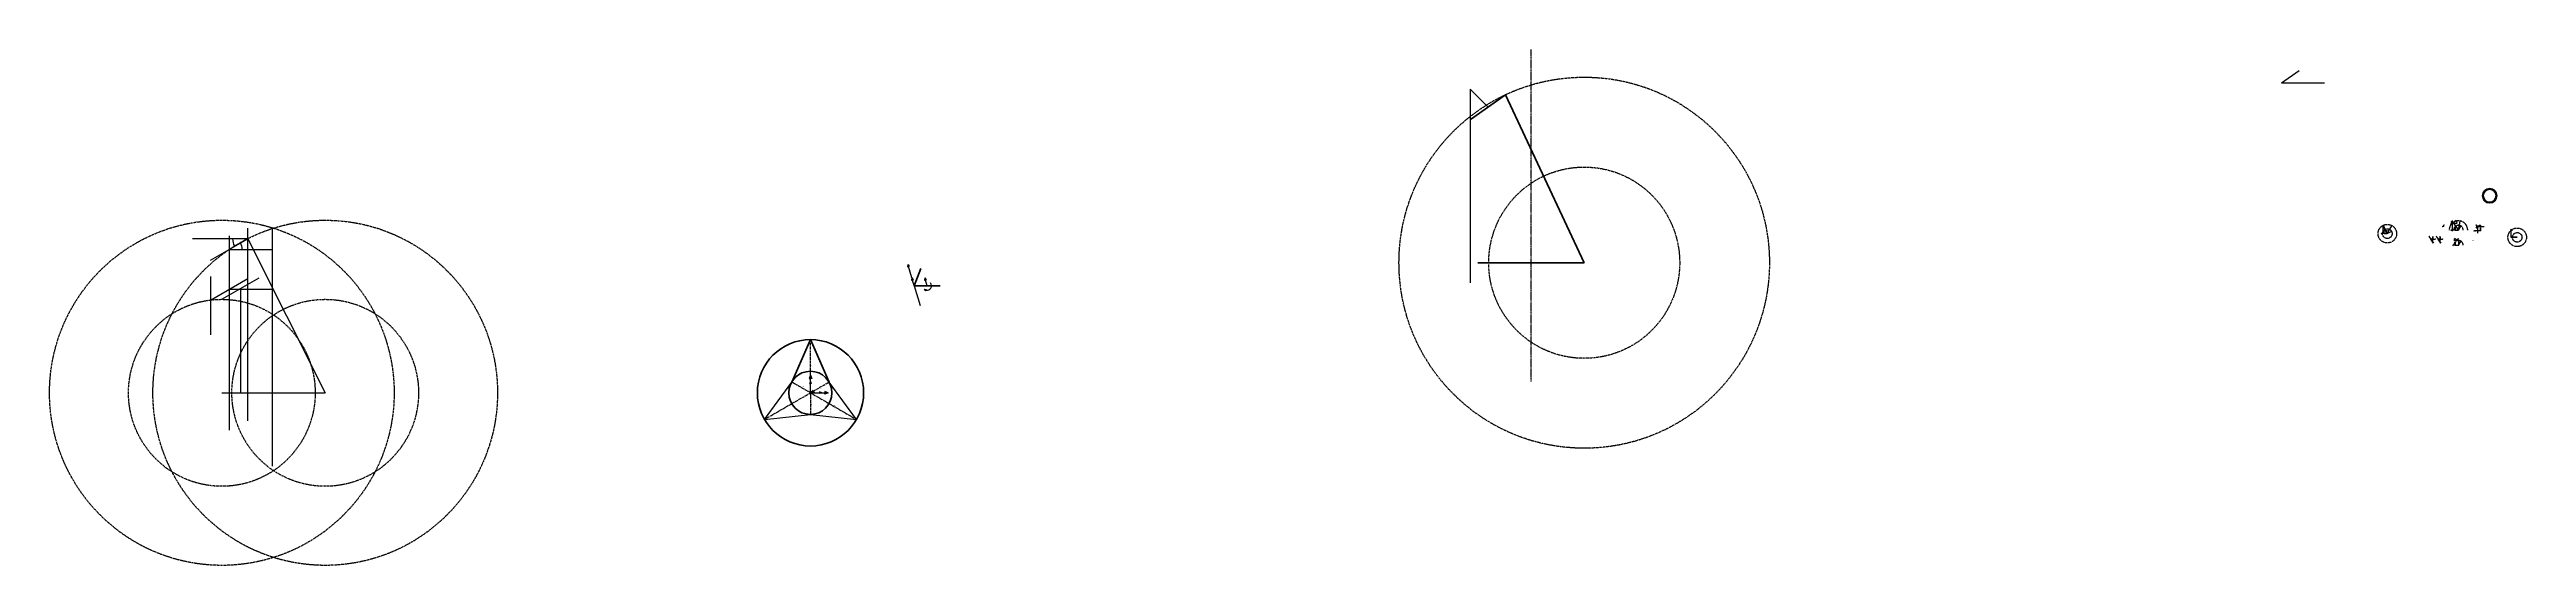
# Model space of a CAD drawing. Header units: millimetres. Extents: x 138 to 34639, y -927 to 6245.
import ezdxf

# ---------------------------------------------------------------- set-up
doc = ezdxf.new("R2010")
doc.units = ezdxf.units.MM
doc.linetypes.add('AM_ISO08W050', pattern=[18, 12, -1.5, 3, -1.5])
doc.linetypes.add('CENTER', pattern=[50.8, 31.75, -6.35, 6.35, -6.35])
doc.layers.get('0').update_dxf_attribs({"color": 255})
doc.layers.get('Defpoints').update_dxf_attribs({"color": 255})
for name, color, linetype, lineweight in [('AM_0N', 255, 'Continuous', 50), ('AM_4N', 3, 'Continuous', 25), ('AM_5', 3, 'Continuous', 25), ('AM_6', 2, 'Continuous', 35), ('AM_7N', 4, 'AM_ISO08W050', 25), ('Kontur1', 1, 'Continuous', 25), ('Kontur2', 3, 'Continuous', 25), ('Kontur3', 5, 'Continuous', 50), ('l2', 6, 'CENTER', 25)]:
    doc.layers.add(name, color=color, linetype=linetype, lineweight=lineweight)
doc.layers.add('AM_12', color=7, linetype='Continuous', lineweight=50, plot=False)
doc.layers.add('Color_pomocnicze', color=100, linetype='Continuous')
doc.styles.get("Standard").update_dxf_attribs({"font": 'arial.ttf'})
doc.dimstyles.new('AM_ISO$2', dxfattribs={"dimtxt": 3.5, "dimasz": 3.5, "dimexe": 1, "dimexo": 1, "dimgap": 1.5, "dimtad": 1, "dimdsep": 46, "dimtxsty": 'Standard', "dimcen": 0, "dimclrd": 256, "dimclre": 256, "dimclrt": 2, "dimadec": 0, "dimazin": 2, "dimtp": 0.1, "dimtm": 0.1, "dimtfac": 0.71, "dimtdec": 3, "dimtmove": 0, "dimatfit": 3, "dimfxl": 1, "dimlwd": -1, "dimlwe": -1, "dimarcsym": 1})
doc.dimstyles.new('AM_ISO$4', dxfattribs={"dimtxt": 3.5, "dimasz": 3.5, "dimexe": 1, "dimexo": 1, "dimgap": 1.5, "dimtad": 1, "dimtoh": 1, "dimdsep": 46, "dimtxsty": 'Standard', "dimcen": 0, "dimclrd": 256, "dimclre": 256, "dimclrt": 2, "dimadec": 0, "dimazin": 2, "dimtp": 0.1, "dimtm": 0.1, "dimtfac": 0.71, "dimtdec": 3, "dimtofl": 0, "dimtmove": 0, "dimatfit": 0, "dimfxl": 1, "dimlwd": -1, "dimlwe": -1, "dimarcsym": 1})

# ---------------------------------------------------------------- blocks, each defined once
blk = doc.blocks.new('*D3')
at = {"layer": 'AM_5', "linetype": 'ByBlock', "transparency": 16777216}
blk.add_arc((2898, 3616), 211, 180.9485, 209.0515, dxfattribs=at)
at = {"layer": 'AM_5', "transparency": 16777216}
for points in [[(2686, 3612), (2687, 3612), (2686, 3616)], [(2714, 3513), (2713, 3513), (2715, 3510)]]:
    blk.add_solid(points, dxfattribs=at)
at = {"layer": 'Defpoints', "color": 0, "transparency": 16777216}
for p in [(2129, 3616), (2690, 3579), (2898, 3616), (2898, 3616), (2378, 3316)]:
    blk.add_point(p, dxfattribs=at)
at = {"layer": 'AM_5', "color": 2, "transparency": 16777216, "insert": (2703, 3542), "char_height": 3.5, "attachment_point": 5, "rotation": 290.8395}
blk.add_mtext('30°', dxfattribs=at)
blk = doc.blocks.new('*D4')
at = {"layer": 'AM_5', "linetype": 'ByBlock', "transparency": 16777216}
blk.add_arc((2638, 3466), 184, 1.0923, 28.9077, dxfattribs=at)
at = {"layer": 'AM_5', "transparency": 16777216}
for points in [[(2798, 3554), (2799, 3555), (2797, 3558)], [(2822, 3469), (2821, 3469), (2822, 3466)]]:
    blk.add_solid(points, dxfattribs=at)
at = {"layer": 'Defpoints', "color": 0, "transparency": 16777216}
for p in [(2638, 3466), (2819, 3498), (2898, 3616), (3238, 3466), (2378, 3316)]:
    blk.add_point(p, dxfattribs=at)
at = {"layer": 'AM_5', "color": 2, "transparency": 16777216, "insert": (2819, 3514), "char_height": 3.5, "attachment_point": 5, "rotation": 285}
blk.add_mtext('30°', dxfattribs=at)
blk = doc.blocks.new('*D5')
at = {"layer": 'AM_5', "linetype": 'ByBlock', "transparency": 16777216}
blk.add_line((32701, 3686), (32756, 3717), dxfattribs=at)
at = {"layer": 'AM_5', "transparency": 16777216}
blk.add_solid([(32756, 3717), (32756, 3716), (32759, 3719)], dxfattribs=at)
at = {"layer": 'Defpoints', "color": 0, "transparency": 16777216}
for p in [(32701, 3686), (32759, 3719)]:
    blk.add_point(p, dxfattribs=at)
at = {"layer": 'AM_5', "color": 2, "transparency": 16777216, "insert": (32726, 3704), "char_height": 3.5, "attachment_point": 5, "rotation": 29.482}
blk.add_mtext('Lmin', dxfattribs=at)
blk = doc.blocks.new('*D6')
at = {"layer": 'AM_5', "linetype": 'ByBlock', "transparency": 16777216}
blk.add_line((32701, 3686), (32763, 3795), dxfattribs=at)
at = {"layer": 'AM_5', "transparency": 16777216}
blk.add_solid([(32762, 3795), (32763, 3795), (32765, 3798)], dxfattribs=at)
at = {"layer": 'Defpoints', "color": 0, "transparency": 16777216}
for p in [(32765, 3798), (32701, 3686)]:
    blk.add_point(p, dxfattribs=at)
at = {"layer": 'AM_5', "color": 2, "transparency": 16777216, "insert": (32744, 3769), "char_height": 3.5, "attachment_point": 5, "rotation": 60.5186}
blk.add_mtext('Lmax', dxfattribs=at)
blk = doc.blocks.new('*D7')
at = {"layer": 'Color_pomocnicze', "linetype": 'ByBlock', "transparency": 16777216}
blk.add_line((33692, 3735), (33727, 3788), dxfattribs=at)
at = {"layer": 'Color_pomocnicze', "transparency": 16777216}
blk.add_solid([(33726, 3788), (33727, 3787), (33729, 3791)], dxfattribs=at)
at = {"layer": 'Defpoints', "color": 0, "transparency": 16777216}
for p in [(33692, 3735), (33729, 3791)]:
    blk.add_point(p, dxfattribs=at)
at = {"layer": 'Color_pomocnicze', "color": 2, "transparency": 16777216, "insert": (33707, 3764), "char_height": 3.5, "attachment_point": 5, "rotation": 55.9876}
blk.add_mtext('Lmin', dxfattribs=at)
blk = doc.blocks.new('*D8')
at = {"layer": 'Color_pomocnicze', "linetype": 'ByBlock', "transparency": 16777216}
blk.add_line((33692, 3735), (33716, 3859), dxfattribs=at)
at = {"layer": 'Color_pomocnicze', "transparency": 16777216}
blk.add_solid([(33715, 3859), (33716, 3859), (33716, 3862)], dxfattribs=at)
at = {"layer": 'Defpoints', "color": 0, "transparency": 16777216}
for p in [(33716, 3862), (33692, 3735)]:
    blk.add_point(p, dxfattribs=at)
at = {"layer": 'Color_pomocnicze', "color": 2, "transparency": 16777216, "insert": (33704, 3818), "char_height": 3.5, "attachment_point": 5, "rotation": 79.0201}
blk.add_mtext('Lmax', dxfattribs=at)
blk = doc.blocks.new('*D9')
at = {"layer": 'Color_pomocnicze', "linetype": 'ByBlock', "transparency": 16777216}
blk.add_line((33692, 3524), (33727, 3576), dxfattribs=at)
at = {"layer": 'Color_pomocnicze', "transparency": 16777216}
blk.add_solid([(33726, 3576), (33727, 3575), (33729, 3579)], dxfattribs=at)
at = {"layer": 'Defpoints', "color": 0, "transparency": 16777216}
for p in [(33692, 3524), (33729, 3579)]:
    blk.add_point(p, dxfattribs=at)
at = {"layer": 'Color_pomocnicze', "color": 2, "transparency": 16777216, "insert": (33707, 3552), "char_height": 3.5, "attachment_point": 5, "rotation": 55.9876}
blk.add_mtext('Lmin', dxfattribs=at)
blk = doc.blocks.new('*D10')
at = {"layer": 'Color_pomocnicze', "linetype": 'ByBlock', "transparency": 16777216}
blk.add_line((33655, 3607), (33635, 3617), dxfattribs=at)
blk.add_arc((33692, 3590), 62, 158.233, 176.767, dxfattribs=at)
at = {"layer": 'Color_pomocnicze', "transparency": 16777216}
for points in [[(33630, 3594), (33629, 3594), (33630, 3590)], [(33634, 3613), (33635, 3613), (33636, 3616)]]:
    blk.add_solid(points, dxfattribs=at)
at = {"layer": 'Defpoints', "color": 0, "transparency": 16777216}
for p in [(33626, 3590), (33632, 3608), (33656, 3607), (33678, 3596), (33692, 3590)]:
    blk.add_point(p, dxfattribs=at)
at = {"layer": 'Color_pomocnicze', "color": 2, "transparency": 16777216, "insert": (33628, 3603), "char_height": 3.5, "attachment_point": 5, "rotation": 78.3012}
blk.add_mtext('{\\fSymbol|b0|i0|c2|p18;a}', dxfattribs=at)
blk = doc.blocks.new('*D11')
at = {"layer": 'Color_pomocnicze', "linetype": 'ByBlock', "transparency": 16777216}
blk.add_line((33618, 3841), (33661, 3872), dxfattribs=at)
blk.add_arc((33605, 3832), 68.4, 2.9335, 32.0665, dxfattribs=at)
at = {"layer": 'Color_pomocnicze', "transparency": 16777216}
for points in [[(33662, 3868), (33663, 3869), (33661, 3871)], [(33674, 3835), (33672, 3835), (33673, 3832)]]:
    blk.add_solid(points, dxfattribs=at)
at = {"layer": 'Defpoints', "color": 0, "transparency": 16777216}
for p in [(33605, 3832), (33605, 3832), (33617, 3841), (33672, 3846), (33675, 3832)]:
    blk.add_point(p, dxfattribs=at)
at = {"layer": 'Color_pomocnicze', "color": 2, "transparency": 16777216, "insert": (33673, 3854), "char_height": 3.5, "attachment_point": 5, "rotation": 287.5}
blk.add_mtext('{\\fSymbol|b0|i0|c2|p18;a}', dxfattribs=at)
blk = doc.blocks.new('*D12')
at = {"layer": 'Color_pomocnicze', "linetype": 'ByBlock', "transparency": 16777216}
blk.add_arc((33692, 3735), 19.3, 135.8488, 169.5879, dxfattribs=at)
at = {"layer": 'Color_pomocnicze', "transparency": 16777216}
for points in [[(33673, 3739), (33672, 3739), (33672, 3735)], [(33678, 3749), (33678, 3748), (33681, 3751)]]:
    blk.add_solid(points, dxfattribs=at)
at = {"layer": 'Defpoints', "color": 0, "transparency": 16777216}
for p in [(33620, 3836), (33648, 3735), (33676, 3747), (33687, 3735), (33692, 3735)]:
    blk.add_point(p, dxfattribs=at)
at = {"layer": 'Color_pomocnicze', "color": 2, "transparency": 16777216, "insert": (33671, 3746), "char_height": 3.5, "attachment_point": 5, "rotation": 62.7183}
blk.add_mtext('{\\fSymbol|b0|i0|c2|p18;b}', dxfattribs=at)
blk = doc.blocks.new('*D13')
at = {"layer": 'Color_pomocnicze', "linetype": 'ByBlock', "transparency": 16777216}
blk.add_line((33959, 3781), (33996, 3807), dxfattribs=at)
blk.add_arc((33958, 3780), 45.7, 4.3874, 30.6126, dxfattribs=at)
at = {"layer": 'Color_pomocnicze', "transparency": 16777216}
for points in [[(33997, 3803), (33998, 3804), (33996, 3806)], [(34004, 3784), (34003, 3783), (34004, 3780)]]:
    blk.add_solid(points, dxfattribs=at)
at = {"layer": 'Defpoints', "color": 0, "transparency": 16777216}
for p in [(33937, 3780), (33941, 3768), (33958, 3780), (34003, 3789), (34049, 3780)]:
    blk.add_point(p, dxfattribs=at)
at = {"layer": 'Color_pomocnicze', "color": 2, "transparency": 16777216, "insert": (34005, 3795), "char_height": 3.5, "attachment_point": 5, "rotation": 287.5}
blk.add_mtext('{\\fSymbol|b0|i0|c2|p18;a}', dxfattribs=at)
blk = doc.blocks.new('*U19')
at = {"layer": 'AM_0N'}
blk.add_circle((0, 0), 4, dxfattribs=at)
at = {"layer": 'AM_7N'}
blk.add_line((-11, 0), (11, 0), dxfattribs=at)
blk = doc.blocks.new('*U20')
at = {"layer": 'AM_7N', "color": 0, "linetype": 'ByBlock', "lineweight": -2, "transparency": 16777216}
blk.add_blockref('*U19', (34032, 4213), dxfattribs=at)
for p, rotation in [((34175, 4295), 240), ((34175, 4130), 120)]:
    blk.add_blockref('*U19', p, dxfattribs=dict(at, rotation=rotation))

msp = doc.modelspace()

# ---------------------------------------------------------------- linework, layer by layer
for p, q in [((31226.0855235, 5782.139133), (31471.8311368, 5954.2120639)), ((31226.0855235, 5782.139133), (31826.0855235, 5782.139133)), ((32639.6228042, 3799.2959121), (32639.6228042, 3681.4973828)), ((33604.6591911, 3831.9745131), (33612.740595, 3837.633173)), ((33616.938268, 3840.5872501), (33611.6625825, 3839.222345)), ((33611.6625825, 3839.222345), (33612.6871928, 3837.7090205)), ((33612.6871928, 3837.7090205), (33613.7324271, 3836.2237675)), ((33616.938268, 3840.5872501), (33613.711803, 3836.1956961)), ((33616.938268, 3840.5872501), (33621.4233542, 3837.4921208)), ((33616.938268, 3840.5872501), (33618.4586559, 3835.3542544)), ((33618.4586559, 3835.3542544), (33619.941005, 3836.4231876)), ((33619.9149141, 3836.4043732), (33691.7328098, 3735.4836036)), ((33621.4233542, 3837.4921208), (33619.941005, 3836.4231876)), ((33944.1728507, 3799.8404444), (33948.6145241, 3796.6833317)), ((33944.1728507, 3799.8404444), (33945.6204244, 3794.5868405)), ((33945.6204244, 3794.5868405), (33947.1174743, 3795.6350861)), ((33948.6145241, 3796.6833317), (33947.1174743, 3795.6350861)), ((33958.0722186, 3779.9900898), (33947.1174743, 3795.6350861)), ((2897.8375112, 3615.8001628), (2129.19568, 3615.8001628)), ((2378.222269, 3315.8001628), (2897.8375112, 3615.8001628)), ((2638.0298901, 3654.3361729), (2638.0298901, 953.2831537)), ((2638.0298901, 3465.8001628), (3238.0298901, 3465.8001628)), ((2897.8375112, 1082.9652467), (2897.8375112, 3763.2093434)), ((2897.8375112, 3615.8001628), (3978.0298901, 1472.628582)), ((3238.0298901, 3768.2766386), (3238.0298901, 454.1044711)), ((33604.6509873, 3735.4836036), (33609.7847819, 3737.311164)), ((33604.6509873, 3735.4836036), (33609.7847819, 3733.6560432)), ((33609.7847819, 3737.311164), (33609.7847819, 3735.4836036)), ((33647.9828098, 3735.4836036), (33609.7847819, 3735.4836036)), ((33609.7847819, 3733.6560432), (33609.7847819, 3735.4836036)), ((33647.9828098, 3735.4836036), (33686.5990153, 3735.4836036)), ((33647.9828098, 3523.5255163), (33686.5990153, 3523.5255163)), ((33678.138193, 3596.3647902), (33683.5707423, 3595.9367342)), ((33678.138193, 3596.3647902), (33682.0782261, 3592.6002235)), ((33682.0782261, 3592.6002235), (33682.8244842, 3594.2684788)), ((33682.7915646, 3594.1948874), (33691.7328098, 3590.0255163)), ((33683.5707423, 3595.9367342), (33682.8244842, 3594.2684788)), ((33691.7328098, 3735.4836036), (33686.5990153, 3737.311164)), ((33686.5990153, 3737.311164), (33686.5990153, 3735.4836036)), ((33691.7328098, 3735.4836036), (33686.5990153, 3733.6560432)), ((33686.5990153, 3733.6560432), (33686.5990153, 3735.4836036)), ((33691.7328098, 3523.5255163), (33686.5990153, 3525.3530767)), ((33686.5990153, 3525.3530767), (33686.5990153, 3523.5255163)), ((33691.7328098, 3523.5255163), (33686.5990153, 3521.6979558)), ((33686.5990153, 3521.6979558), (33686.5990153, 3523.5255163)), ((33691.7328098, 3590.0255163), (33689.9052494, 3584.8917217)), ((33689.9052494, 3584.8917217), (33691.7328098, 3584.8917217)), ((33691.7328098, 3590.0255163), (33693.5603702, 3584.8917217)), ((33691.7328098, 3584.8917217), (33691.7328098, 3523.5255163)), ((33693.5603702, 3584.8917217), (33691.7328098, 3584.8917217)), ((33923.2375608, 3724.1211385), (33928.3713554, 3725.948699)), ((33923.2375608, 3724.1211385), (33928.3713554, 3722.2935781)), ((33928.3713554, 3725.948699), (33928.3713554, 3724.1211385)), ((33958.0722186, 3724.1211385), (33928.3713554, 3724.1211385)), ((33928.3713554, 3722.2935781), (33928.3713554, 3724.1211385)), ((33958.0722186, 3724.1211385), (33963.2060132, 3725.948699)), ((33958.0722186, 3724.1211385), (33963.2060132, 3722.2935781)), ((33963.2060132, 3725.948699), (33963.2060132, 3724.1211385)), ((34001.4040411, 3724.1211385), (33963.2060132, 3724.1211385)), ((33963.2060132, 3722.2935781), (33963.2060132, 3724.1211385)), ((34432.8503424, 3735.8861711), (34415.4366596, 3735.8861711)), ((34432.8503424, 3735.8861711), (34422.8127547, 3750.2213319)), ((34422.8127547, 3750.2213319), (34422.8127547, 3635.0843479)), ((34426.706702, 3731.5843479), (34438.9939827, 3740.1879944)), ((34432.8503424, 3735.8861711), (34443.132481, 3735.8861711)), ((2378.222269, 3088.9807553), (2378.222269, 2278.2593415)), ((2378.222269, 2762.7687001), (2897.8375112, 3062.7687001)), ((2538.0298901, 2772.628582), (3057.6451324, 3072.628582)), ((2638.0298901, 2912.7687001), (3238.0298901, 2912.7687001)), ((2797.8375112, 2922.628582), (2797.8375112, 1472.628582)), ((2538.0298901, 1472.628582), (3938.0298901, 1472.628582)), ((3938.0298901, 1472.628582), (3978.0298901, 1472.628582))]:
    msp.add_line(p, q)
at = {"layer": 'AM_0N'}
for p, q in [((19928.9678041, 5274.3337754), (20420.4590307, 5618.4796372)), ((20420.4590307, 5618.4796372), (21514.7134174, 3282.027768)), ((32639.6228042, 3799.2959121), (32643.8603084, 3795.8696339)), ((32639.6228042, 3799.2959121), (32640.7420514, 3793.9627039)), ((32643.8603084, 3795.8696339), (32642.3011799, 3794.9161689)), ((32640.7420514, 3793.9627039), (32642.3011799, 3794.9161689)), ((32642.0721688, 3794.7761201), (32701.0855235, 3685.8792725)), ((32657.3355235, 3685.8792725), (32695.951729, 3685.8792725)), ((32693.0302206, 3729.6292725), (32691.2026602, 3724.4954779)), ((32691.2026602, 3724.4954779), (32693.0302206, 3724.4954779)), ((32693.0302206, 3729.6292725), (32694.8577811, 3724.4954779)), ((32694.8577811, 3724.4954779), (32693.0302206, 3724.4954779)), ((32701.0855235, 3685.8792725), (32695.951729, 3687.7068329)), ((32695.951729, 3687.7068329), (32695.951729, 3685.8792725)), ((32701.0855235, 3685.8792725), (32695.951729, 3684.0517121)), ((32695.951729, 3684.0517121), (32695.951729, 3685.8792725)), ((33309.0717366, 3609.5189783), (33335.0334428, 3609.5189783)), ((33309.0717366, 3609.5189783), (33344.5047766, 3554.602002)), ((33410.6260116, 3609.5189783), (33436.5877178, 3609.5189783)), ((33410.6260116, 3609.5189783), (33446.0590517, 3554.602002)), ((12181.0468598, 2960.8386392), (12273.0469352, 3199.8466097)), ((20034.7134174, 3282.027768), (21514.7134174, 3282.027768)), ((12181.0468598, 2960.8386392), (12543.568417, 2960.8386392))]:
    msp.add_line(p, q, dxfattribs=at)
for centre, radius in [((34127.2312091, 4212.5306864), 100), ((34127.2312091, 4212.5306864), 90), ((10737.4736446, 1472.628582), 740), ((10735.8207914, 1472.6285706, 885.8737368), 300)]:
    msp.add_circle(centre, radius, dxfattribs=at)
at = {"layer": 'AM_12'}
msp.add_line((34422.8127547, 3635.0843479), (34510.3127547, 3635.0843479), dxfattribs=at)
at = {"layer": 'AM_4N'}
for p, q in [((12091.7147387, 3258.8056478), (12089.2518652, 3226.6240813)), ((12089.2518652, 3226.6240813), (12100.3641388, 3229.955601)), ((12091.7147387, 3258.8056478), (12111.4764124, 3233.2871208)), ((12111.4764124, 3233.2871208), (12100.3641388, 3229.955601)), ((12148.3863527, 3069.7776577), (12100.3641388, 3229.955601)), ((12148.3863527, 3069.7776577), (12145.9234792, 3037.5960911)), ((12145.9234792, 3037.5960911), (12157.0357528, 3040.9276109)), ((12148.3863527, 3069.7776577), (12168.1480264, 3044.2591306)), ((12168.1480264, 3044.2591306), (12157.0357528, 3040.9276109)), ((12181.0468598, 2960.8386392), (12157.0357528, 3040.9276109)), ((12320.5097884, 2915.8528358), (12351.5604231, 2907.0450523)), ((12320.5097884, 2915.8528358), (12337.6289661, 2888.4913168)), ((12329.6471313, 3069.7776577), (12327.1842578, 3037.5960911)), ((12327.1842578, 3037.5960911), (12338.2965314, 3040.9276109)), ((12329.6471313, 3069.7776577), (12349.4088051, 3044.2591306)), ((12337.6289661, 2888.4913168), (12344.5946946, 2897.7681846)), ((12349.4088051, 3044.2591306), (12338.2965314, 3040.9276109)), ((12362.3076384, 2960.8386392), (12338.2965314, 3040.9276109)), ((12351.5604231, 2907.0450523), (12344.5946946, 2897.7681846))]:
    msp.add_line(p, q, dxfattribs=at)
msp.add_arc((12362.3076384, 2960.8386392), 61.4066998, 255.8070099434, 41.1208364396, dxfattribs=at)
at = {"layer": 'AM_7N'}
msp.add_line((20774.7134174, 1629.284946), (20774.7134174, 6245.309558), dxfattribs=at)
msp.add_circle((34127.2312091, 4212.5306864), 95, dxfattribs=at)
at = {"layer": 'Color_pomocnicze'}
for p, q in [((33604.6509873, 3870.193481), (33604.6509873, 3720.2061109)), ((33604.6591911, 3831.9745131), (33675.3705931, 3831.9745131)), ((33958.0722186, 3797.4785175), (33958.0722186, 3691.2954774)), ((33282.1984875, 3650.924963), (33286.5500701, 3647.6447873)), ((33282.1984875, 3650.924963), (33283.4984731, 3645.6329066)), ((33283.4984731, 3645.6329066), (33285.0242716, 3646.638847)), ((33286.5500701, 3647.6447873), (33285.0242716, 3646.638847)), ((33296.8081716, 3628.4325265), (33285.0453287, 3646.6635268)), ((33296.8081716, 3628.4325265), (33301.1597542, 3625.1523509)), ((33296.8081716, 3628.4325265), (33298.1081571, 3623.1404701)), ((33298.1081571, 3623.1404701), (33299.6339557, 3624.1464105)), ((33299.6337893, 3624.1466684), (33309.0717366, 3609.5189783)), ((33301.1597542, 3625.1523509), (33299.6339557, 3624.1464105)), ((33329.0893203, 3620.2307382), (33324.7406773, 3616.9466665)), ((33324.7406773, 3616.9466665), (33326.2673761, 3615.9420931)), ((33327.794075, 3614.9375197), (33326.2673761, 3615.9420931)), ((33329.0893203, 3620.2307382), (33327.794075, 3614.9375197)), ((33383.7527626, 3650.924963), (33388.1043451, 3647.6447873)), ((33383.7527626, 3650.924963), (33385.0527481, 3645.6329066)), ((33385.0527481, 3645.6329066), (33386.5785466, 3646.638847)), ((33388.1043451, 3647.6447873), (33386.5785466, 3646.638847)), ((33398.3624466, 3628.4325265), (33386.5996038, 3646.6635268)), ((33398.3624466, 3628.4325265), (33402.7140292, 3625.1523509)), ((33398.3624466, 3628.4325265), (33399.6624322, 3623.1404701)), ((33399.6624322, 3623.1404701), (33401.1882307, 3624.1464105)), ((33401.1880643, 3624.1466684), (33410.6260116, 3609.5189783)), ((33402.7140292, 3625.1523509), (33401.1882307, 3624.1464105)), ((33430.6435953, 3620.2307382), (33426.2949523, 3616.9466665)), ((33426.2949523, 3616.9466665), (33427.8216511, 3615.9420931)), ((33429.34835, 3614.9375197), (33427.8216511, 3615.9420931)), ((33430.6435953, 3620.2307382), (33429.34835, 3614.9375197)), ((33691.7328098, 3590.0255163), (33625.8617186, 3590.0255296)), ((34048.8635272, 3779.9900898), (33936.9269279, 3779.9900898))]:
    msp.add_line(p, q, dxfattribs=at)
for centre in [(33335.0334428, 3609.5189783), (33436.5877178, 3609.5189783)]:
    msp.add_arc(centre, 10.8673975, 143.7688407475, 25.4056267029, dxfattribs=at)
at = {"layer": 'Kontur1'}
for p, q in [((20174.7134174, 5446.4067063), (19927.226044, 5693.8940797)), ((19927.226044, 5693.8940797), (19927.226044, 3001.5853291)), ((33584.5817623, 3817.9309809), (33587.1074524, 3821.4843196)), ((33584.5817623, 3817.9309809), (33588.7846454, 3819.0890399)), ((33587.1074524, 3821.4843196), (33587.9460489, 3820.2866798)), ((33604.6509873, 3831.9836036), (33587.9460489, 3820.2866798)), ((33588.7846454, 3819.0890399), (33587.9460489, 3820.2866798)), ((32613.5855235, 3685.8792725), (32620.9195157, 3688.4900731)), ((32613.5855235, 3685.8792725), (32620.9195157, 3683.2684719)), ((32620.9195157, 3688.4900731), (32620.9195157, 3685.8792725)), ((32657.3355235, 3685.8792725), (32620.9195157, 3685.8792725)), ((32620.9195157, 3683.2684719), (32620.9195157, 3685.8792725)), ((33335.0334428, 3609.5189783), (33367.7933583, 3609.5189783)), ((33373.6605521, 3609.5189783), (33367.7933583, 3611.6076188)), ((33367.7933583, 3611.6076188), (33367.7933583, 3609.5189783)), ((33373.6605521, 3609.5189783), (33367.7933583, 3607.4303378)), ((33367.7933583, 3607.4303378), (33367.7933583, 3609.5189783)), ((33436.5877178, 3609.5189783), (33469.3476334, 3609.5189783)), ((33465.2309755, 3785.1458099), (33469.3380112, 3786.6078582)), ((33465.2309755, 3785.1458099), (33469.3380112, 3783.6837615)), ((33469.3380112, 3786.6078582), (33469.3380112, 3785.1458099)), ((33489.7309755, 3785.1458099), (33469.3380112, 3785.1458099)), ((33469.3380112, 3783.6837615), (33469.3380112, 3785.1458099)), ((33475.2148271, 3609.5189783), (33469.3476334, 3611.6076188)), ((33469.3476334, 3611.6076188), (33469.3476334, 3609.5189783)), ((33475.2148271, 3609.5189783), (33469.3476334, 3607.4303378)), ((33469.3476334, 3607.4303378), (33469.3476334, 3609.5189783)), ((33585.5685943, 3735.4836036), (33592.9025865, 3738.0944042)), ((33585.5685943, 3735.4836036), (33592.9025865, 3732.872803)), ((33592.9025865, 3738.0944042), (33592.9025865, 3735.4836036)), ((33604.6509873, 3735.4836036), (33592.9025865, 3735.4836036)), ((33592.9025865, 3732.872803), (33592.9025865, 3735.4836036)), ((33609.3811054, 3523.5255163), (33616.7150975, 3526.1363169)), ((33609.3811054, 3523.5255163), (33616.7150975, 3520.9147157)), ((33616.7150975, 3526.1363169), (33616.7150975, 3523.5255163)), ((33647.9828098, 3523.5255163), (33616.7150975, 3523.5255163)), ((33616.7150975, 3520.9147157), (33616.7150975, 3523.5255163)), ((33655.9336522, 3606.7189376), (33660.2737789, 3606.3082952)), ((33655.9336522, 3606.7189376), (33659.0380023, 3603.6581636)), ((33659.0380023, 3603.6581636), (33659.6558906, 3604.9832294)), ((33660.2737789, 3606.3082952), (33659.6558906, 3604.9832294)), ((33678.138193, 3596.3647902), (33659.6558906, 3604.9832294)), ((33904.1551678, 3724.1211385), (33911.48916, 3726.7319391)), ((33904.1551678, 3724.1211385), (33911.48916, 3721.5103379)), ((33911.48916, 3726.7319391), (33911.48916, 3724.1211385)), ((33923.2375608, 3724.1211385), (33911.48916, 3724.1211385)), ((33911.48916, 3721.5103379), (33911.48916, 3724.1211385)), ((33938.0029936, 3765.9374671), (33940.5286837, 3769.4908059)), ((33938.0029936, 3765.9374671), (33942.2058767, 3767.0955261)), ((33940.5286837, 3769.4908059), (33941.3672802, 3768.293166)), ((33958.0722186, 3779.9900898), (33941.3672802, 3768.293166)), ((33942.2058767, 3767.0955261), (33941.3672802, 3768.293166)), ((12181.0468598, 2960.8386392), (12263.4682798, 2685.9222522)), ((10096.6148458, 1102.628582), (10476.0131702, 1622.6285706, 885.8737368)), ((10735.8207914, 1472.6285706, 885.8737368), (10893.4710727, 1472.6285706, 885.8737368)), ((10737.4736446, 1472.628582), (10983.802209, 1472.628582)), ((10893.4710727, 1472.6285706, 885.8737368), (10863.3523522, 1484.2295037, 885.8737368)), ((10863.3523522, 1484.2295037, 885.8737368), (10863.3523522, 1472.6285706, 885.8737368)), ((10893.4710727, 1472.6285706, 885.8737368), (10863.3523522, 1461.0276375, 885.8737368)), ((10863.3523522, 1461.0276375, 885.8737368), (10863.3523522, 1472.6285706, 885.8737368)), ((10983.802209, 1472.628582), (10936.7417084, 1490.75504)), ((10936.7417084, 1490.75504), (10936.7417084, 1472.628582)), ((10983.802209, 1472.628582), (10936.7417084, 1454.502124)), ((10936.7417084, 1454.502124), (10936.7417084, 1472.628582)), ((10096.6148458, 1102.628582), (10735.8207914, 1172.6285706, 885.8737368))]:
    msp.add_line(p, q, dxfattribs=at)
at = {"layer": 'Kontur2'}
for p, q in [((33489.7309755, 3809.6458099), (33488.2689272, 3805.5387743)), ((33488.2689272, 3805.5387743), (33489.7309755, 3805.5387743)), ((33489.7309755, 3809.6458099), (33491.1930239, 3805.5387743)), ((33489.7309755, 3785.1458099), (33489.7309755, 3805.5387743)), ((33491.1930239, 3805.5387743), (33489.7309755, 3805.5387743)), ((32657.3355235, 3729.6292725), (32654.7247229, 3722.2952803)), ((32654.7247229, 3722.2952803), (32657.3355235, 3722.2952803)), ((32657.3355235, 3729.6292725), (32659.9463241, 3722.2952803)), ((32657.3355235, 3685.8792725), (32657.3355235, 3722.2952803)), ((32659.9463241, 3722.2952803), (32657.3355235, 3722.2952803)), ((10737.4736446, 1718.9571465), (10719.3471866, 1671.8966458)), ((10719.3471866, 1671.8966458), (10737.4736446, 1671.8966458)), ((10735.8207914, 1630.2788518, 885.8737368), (10724.2198583, 1600.1601314, 885.8737368)), ((10724.2198583, 1600.1601314, 885.8737368), (10735.8207914, 1600.1601314, 885.8737368)), ((10735.8207914, 1472.6285706, 885.8737368), (10735.8207914, 1630.2788518, 885.8737368)), ((10735.8207914, 1630.2788518, 885.8737368), (10747.4217245, 1600.1601314, 885.8737368)), ((10747.4217245, 1600.1601314, 885.8737368), (10735.8207914, 1600.1601314, 885.8737368)), ((10737.4736446, 1472.628582), (10737.4736446, 1718.9571465)), ((10737.4736446, 1718.9571465), (10755.6001025, 1671.8966458)), ((10755.6001025, 1671.8966458), (10737.4736446, 1671.8966458)), ((11378.3324434, 1102.628582), (10995.6284125, 1622.6285706, 885.8737368)), ((10735.8207914, 1172.6285706, 885.8737368), (11378.3324434, 1102.628582))]:
    msp.add_line(p, q, dxfattribs=at)
at = {"layer": 'Kontur3'}
for p, q in [((33590.5983646, 3852.0528287), (33594.1517034, 3849.5271385)), ((33590.5983646, 3852.0528287), (33591.7564236, 3847.8499456)), ((33591.7564236, 3847.8499456), (33592.9540635, 3848.688542)), ((33594.1517034, 3849.5271385), (33592.9540635, 3848.688542)), ((33604.6509873, 3831.9836036), (33592.9540635, 3848.688542)), ((33938.3555451, 3808.1484178), (33941.9088839, 3805.6227277)), ((33938.3555451, 3808.1484178), (33939.5136041, 3803.9455347)), ((33939.5136041, 3803.9455347), (33940.711244, 3804.7841312)), ((33941.9088839, 3805.6227277), (33940.711244, 3804.7841312)), ((33944.1728507, 3799.8404444), (33940.711244, 3804.7841312)), ((33335.0334428, 3644.5189783), (33332.9448023, 3638.6517845)), ((33332.9448023, 3638.6517845), (33335.0334428, 3638.6517845)), ((33335.0334428, 3644.5189783), (33337.1220833, 3638.6517845)), ((33335.0334428, 3609.5189783), (33335.0334428, 3638.6517845)), ((33337.1220833, 3638.6517845), (33335.0334428, 3638.6517845)), ((33436.5877178, 3644.5189783), (33434.4990773, 3638.6517845)), ((33434.4990773, 3638.6517845), (33436.5877178, 3638.6517845)), ((33436.5877178, 3644.5189783), (33438.6763583, 3638.6517845)), ((33436.5877178, 3609.5189783), (33436.5877178, 3638.6517845)), ((33438.6763583, 3638.6517845), (33436.5877178, 3638.6517845)), ((33647.9828098, 3779.2336036), (33645.3720092, 3771.8996114)), ((33645.3720092, 3771.8996114), (33647.9828098, 3771.8996114)), ((33647.9828098, 3567.2755163), (33645.3720092, 3559.9415241)), ((33645.3720092, 3559.9415241), (33647.9828098, 3559.9415241)), ((33647.9828098, 3779.2336036), (33650.5936104, 3771.8996114)), ((33647.9828098, 3735.4836036), (33647.9828098, 3771.8996114)), ((33650.5936104, 3771.8996114), (33647.9828098, 3771.8996114)), ((33647.9828098, 3567.2755163), (33650.5936104, 3559.9415241)), ((33647.9828098, 3523.5255163), (33647.9828098, 3559.9415241)), ((33650.5936104, 3559.9415241), (33647.9828098, 3559.9415241)), ((33678.138193, 3596.3647902), (33686.7566321, 3614.8470926)), ((33688.4923404, 3618.569331), (33685.4315663, 3615.4649809)), ((33685.4315663, 3615.4649809), (33686.7566321, 3614.8470926)), ((33688.0816979, 3614.2292043), (33686.7566321, 3614.8470926)), ((33688.4923404, 3618.569331), (33688.0816979, 3614.2292043)), ((34001.4040411, 3767.8711385), (33998.7932405, 3760.5371463)), ((33998.7932405, 3760.5371463), (34001.4040411, 3760.5371463)), ((34001.4040411, 3767.8711385), (34004.0148417, 3760.5371463)), ((34001.4040411, 3724.1211385), (34001.4040411, 3760.5371463)), ((34004.0148417, 3760.5371463), (34001.4040411, 3760.5371463)), ((10737.4736446, 2212.628582), (10476.0131702, 1622.6285706, 885.8737368)), ((10995.6284125, 1622.6285706, 885.8737368), (10737.4736446, 2212.628582)), ((10735.8207914, 1472.6285706, 885.8737368), (10735.7473655, 1472.7557479, 1043.2907703)), ((10737.3589167, 1472.8272965, 245.9641148), (10775.7577475, 1505.519635, 245.9641148)), ((10737.4736446, 1472.628582), (10737.3589167, 1472.8272965, 245.9641148)), ((10737.3589167, 1472.8272965, 245.9641148), (10787.7669309, 1471.3135913, 245.9641148)), ((10737.7481504, 1474.392772, 1043.2907703), (10762.3234021, 1495.3158686, 1043.2907703)), ((10737.7481504, 1474.392772, 1043.2907703), (10770.0092795, 1473.4240006, 1043.2907703)), ((10762.3234021, 1495.3158686, 1043.2907703), (10766.1663408, 1484.3699346, 1043.2907703)), ((10770.0092795, 1473.4240006, 1043.2907703), (10766.1663408, 1484.3699346, 1043.2907703)), ((10775.7577475, 1505.519635, 245.9641148), (10781.7623392, 1488.4166131, 245.9641148)), ((10787.7669309, 1471.3135913, 245.9641148), (10781.7623392, 1488.4166131, 245.9641148))]:
    msp.add_line(p, q, dxfattribs=at)
at = {"layer": 'l2'}
for p, q in [((10737.4736446, 1472.628582), (10737.4736446, 2212.628582)), ((10096.6148458, 1102.628582), (10737.4736446, 1472.628582)), ((10735.8207914, 1472.6285706, 885.8737368), (10476.0131702, 1622.6285706, 885.8737368)), ((10735.8207914, 1472.6285706, 885.8737368), (10995.6284125, 1622.6285706, 885.8737368)), ((10735.8207914, 1472.6285706, 885.8737368), (10735.8207914, 1172.6285706, 885.8737368)), ((10737.4736446, 1472.628582), (11378.3324434, 1102.628582))]:
    msp.add_line(p, q, dxfattribs=at)
for centre, radius in [((21514.7134174, 3282.027768), 2580), ((21514.7134174, 3282.027768), 1330), ((2538.0298901, 1472.628582), 2400), ((3978.0298901, 1472.628582), 2400), ((32701.0855235, 3685.8792725), 129), ((32701.0855235, 3685.8792725), 66.5), ((34510.3127547, 3635.0843479), 129), ((34510.3127547, 3635.0843479), 66.5), ((2538.0298901, 1472.628582), 1300), ((3978.0298901, 1472.628582), 1300)]:
    msp.add_circle(centre, radius, dxfattribs=at)
for centre, radius, start, end in [((33691.7328098, 3735.4836036), 129, 132.8832455813, 180), ((33691.7328098, 3735.4836036), 129, 127.7173551035, 129.8210155853), ((33691.7328098, 3735.4836036), 129, 0, 125.4366632611), ((33691.7328098, 3735.4836036), 66.5, 0, 180), ((33691.7328098, 3523.5255163), 66.5, 0, 180)]:
    msp.add_arc(centre, radius, start, end, dxfattribs=at)

# ---------------------------------------------------------------- block references
at = {"layer": 'AM_7N'}
msp.add_blockref('*U20', (0, 0), dxfattribs=at)

# ---------------------------------------------------------------- texts
at = {"layer": 'AM_6', "color": 7, "lineweight": 50}
for s, width, insert, char_height, attachment_point in [("x'", 13.074345113, (33577.8001071, 3823.0477687), 5, 1), ("z'", 35.03938308, (33583.8143734, 3852.3162774), 5, 1), ("O'", 25.079258828, (33595.1709396, 3835.6362343), 5, 1), ('\\A1;v{\\H0.7x;\\S^ 2;}', 19.156334504, (33606.0838844, 3845.1145049), 5, 1), ("A'", 27.749643046, (33622.756261, 3844.4938587), 5, 1), ('G', 15.4193567, (33932.4219389, 3800.4788722), 5, 1), ("z'", 35.03938308, (33932.7216011, 3811.1941677), 5, 1), ('a', 26.518786799, (33293.3187559, 3645.4057449), 5, 1), ('\\A1;a{\\fSymbol|b0|i0|c2|p18;\\H0.7x;\\S^ e;}', 14.732650407, (33305.9578855, 3625.2276736), 5, 1), ('z', 27.7176502, (33328.6497917, 3640.6495095), 4, 1), ('a)', 28.296512101, (33330.1029845, 3549.8554419), 5, 1), ('{\\fSymbol|b0|i0|c2|p18;e}', 36.751974219, (33333.0456826, 3604.9941429), 5, 1), ('x', 17.781144701, (33370.1168263, 3606.5427049), 4, 3), ('v', 26.518786799, (33394.8730309, 3645.4057449), 5, 1), ('\\A1;v{\\fSymbol|b0|i0|c2|p18;\\H0.7x;\\S^ w;}', 14.732650407, (33407.5121605, 3625.2276736), 5, 1), ('z', 27.7176502, (33430.2040667, 3640.6495095), 4, 1), ('{\\fSymbol|b0|i0|c2|p18;w}', 36.751974219, (33434.5999576, 3604.9941429), 5, 1), ('b)', 38.371841949, (33436.8580037, 3549.4269745), 5, 1), ('x', 17.781144701, (33471.6711014, 3606.5427049), 4, 3), ('x', 17.781144701, (33582.9575832, 3732.1437844), 5, 1), ('M', 2.744713393, (33606.8446611, 3732.2782963), 5, 1), ('k', 3.986044287, (33607.5936209, 3791.0137431), 5, 1), ('x', 17.781144701, (33610.9425616, 3519.8051746), 5, 1), ('\\A1;v{\\H0.7x;\\S^ 3;}', 19.156334504, (33630.851922, 3742.9387361), 5, 1), ('z', 27.7176502, (33640.0032459, 3774.3967676), 5, 1), ('z', 27.7176502, (33640.0032459, 3562.4386803), 5, 1), ('O', 10.600481648, (33648.8449124, 3731.7525598), 5, 1), ('O', 10.600481648, (33648.8449124, 3519.7944725), 5, 1), ("x'", 13.074345113, (33652.8060289, 3604.3139713), 5, 1), ('\\A1;v{\\H0.7x;\\S^ 1;}', 19.156334504, (33657.3553755, 3789.1448584), 5, 1), ('\\A1;v{\\H0.7x;\\S^ 0;}', 19.156334504, (33660.4195471, 3743.2857797), 5, 1), ('\\A1;v{\\H0.7x;\\S^ 0;}', 19.156334504, (33660.4195471, 3531.3276924), 5, 1), ("O'", 25.079258828, (33673.4866654, 3604.0723991), 5, 1), ("z'", 35.03938308, (33681.7904737, 3622.9581815), 5, 1), ('\\A1;v{\\H0.7x;\\S^ 2;}', 19.156334504, (33685.3715185, 3599.388349), 5, 1), ('A', 39.299434772, (33693.3468192, 3732.0480377), 5, 1), ('A', 39.299434772, (33693.3468192, 3520.0899504), 5, 1), ('\\A1;v{\\H0.7x;\\S^ 1;}', 19.156334504, (33695.4001884, 3568.5004402), 5, 1), ('PUNKT DOLNY', 75.622533628, (33869.1130075, 3595.7449387), 5, 1), ('x', 17.781144701, (33901.5441567, 3720.7813193), 5, 1), ('A', 39.299434772, (33924.8515702, 3720.6855727), 5, 1), ("x'", 13.074345113, (33931.2213384, 3771.0542549), 5, 1), ('\\A1;v{\\H0.7x;\\S^ 2;}', 19.156334504, (33934.7245124, 3731.8433085), 5, 1), ('\\A1;v{\\H0.7x;\\S^ g;}', 19.156334504, (33945.0637123, 3790.8375342), 5, 1), ("O'", 25.079258828, (33959.8115185, 3778.4687778), 5, 1), ('M', 2.744713393, (33960.2658924, 3720.9158312), 5, 1), ('k', 3.986044287, (33961.0148522, 3762.1031096), 5, 1), ('\\A1;v{\\H0.7x;\\S^ 1;}', 19.156334504, (33975.3826195, 3731.6041675), 5, 1), ('z', 27.7176502, (33993.4244772, 3763.0343026), 5, 1), ('O', 10.600481648, (34002.2661437, 3720.3900947), 5, 1), ('m', 29.166471188, (34032.3178567, 3788.1573343), 5, 1)]:
    msp.add_mtext_dynamic_manual_height_columns(s, width=width, gutter_width=25, heights=[0], dxfattribs=dict(at, insert=insert, char_height=char_height, attachment_point=attachment_point))
at = {"layer": 'AM_6', "color": 30, "lineweight": 70, "char_height": 14, "attachment_point": 1}
for s, insert in [('R4', (10737.4736446, 1856.6858808)), ('R3', (10616.4987162, 1569.3246691, 885.8737368)), ('R2', (10865.7246019, 1550.9965657, 885.8737368)), ('R5', (10417.0442452, 1301.6858808)), ('R1', (10735.8207914, 1322.6285706, 885.8737368)), ('R6', (11057.903044, 1301.6858808))]:
    msp.add_mtext_dynamic_manual_height_columns(s, width=0.000340429, gutter_width=35, heights=[0], dxfattribs=dict(at, insert=insert))

# ---------------------------------------------------------------- dimensions: what is measured, and where the dimension line sits
at = {"layer": 'AM_5'}
for mpoint, text, picture, middle in [((32764.5716699, 3798.1757961), 'Lmax', '*D6', (32747.0936766, 3767.2601082)), ((32758.9744445, 3718.6072853), 'Lmin', '*D5', (32727.9369039, 3701.0599376))]:
    dim = msp.add_radius_dim(center=(32701.0855235, 3685.8792725), mpoint=mpoint, text=text, dimstyle='AM_ISO$4', override={"dimdec": 6, "dimpost": ''}, dxfattribs=at)
    dim.commit()
    dim.dimension.update_dxf_attribs({"geometry": picture, "text_midpoint": middle, "dimtype": 164})
dim = msp.add_angular_dim_2l(base=(2689.6193891, 3579.08569), line1=((2897.8375112, 3615.8001628), (2129.19568, 3615.8001628)), line2=((2378.222269, 3315.8001628), (2897.8375112, 3615.8001628)), dimstyle='AM_ISO$2', dxfattribs=at)
dim.commit()
dim.dimension.update_dxf_attribs({"geometry": '*D3', "text_midpoint": (2700.2388622, 3540.583723), "dimtype": 162})
dim = msp.add_angular_dim_2l(base=(2818.8317619, 3497.6804109), line1=((2378.222269, 3315.8001628), (2897.8375112, 3615.8001628)), line2=((2638.0298901, 3465.8001628), (3238.0298901, 3465.8001628)), dimstyle='AM_ISO$2', override={"dimpost": ''}, dxfattribs=at)
dim.commit()
dim.dimension.update_dxf_attribs({"geometry": '*D4', "text_midpoint": (2818.541366, 3514.168067)})
at = {"layer": 'Color_pomocnicze'}
for base, line1, line2, text, picture, middle in [((33671.6137414, 3845.7995157), ((33604.6591911, 3831.9745131), (33616.9489382, 3840.5798867)), ((33604.6591911, 3831.9745131), (33675.3705931, 3831.9745131)), '{\\fSymbol|b0|i0|c2|p18;a}', '*D11', (33673.000015, 3853.5222921)), ((33676.2045015, 3746.921838), ((33647.9828098, 3735.4836036), (33686.5990153, 3735.4836036)), ((33619.9149141, 3836.4043732), (33691.7328098, 3735.4836036)), '{\\fSymbol|b0|i0|c2|p18;b}', '*D12', (33671.1684623, 3746.0893239)), ((34002.8456178, 3789.2350531), ((33958.0722186, 3779.9900898), (33941.3672802, 3768.293166)), ((34048.8635272, 3779.9900898), (33936.9269279, 3779.9900898)), '{\\fSymbol|b0|i0|c2|p18;a}', '*D13', (34004.8122437, 3794.7271631))]:
    dim = msp.add_angular_dim_2l(base=base, line1=line1, line2=line2, text=text, dimstyle='AM_ISO$2', override={"dimdec": 6, "dimpost": ''}, dxfattribs=at)
    dim.commit()
    dim.dimension.update_dxf_attribs({"geometry": picture, "text_midpoint": middle})
for center, mpoint, text, picture, middle in [((33691.7328098, 3735.4836036), (33716.3028174, 3862.1221235), 'Lmax', '*D8', (33707.5663006, 3817.0924444)), ((33691.7328098, 3735.4836036), (33728.9310987, 3790.6065326), 'Lmin', '*D7', (33709.9529573, 3762.4834449)), ((33691.7328098, 3523.5255163), (33728.9310987, 3578.6484453), 'Lmin', '*D9', (33709.9529573, 3550.5253576))]:
    dim = msp.add_radius_dim(center=center, mpoint=mpoint, text=text, dimstyle='AM_ISO$4', override={"dimdec": 6}, dxfattribs=at)
    dim.commit()
    dim.dimension.update_dxf_attribs({"geometry": picture, "text_midpoint": middle, "dimtype": 164})
dim = msp.add_angular_dim_2l(base=(33632.3028054, 3607.817696), line1=((33678.138193, 3596.3647902), (33655.9336522, 3606.7189376)), line2=((33691.7328098, 3590.0255163), (33625.8617186, 3590.0255296)), text='{\\fSymbol|b0|i0|c2|p18;a}', dimstyle='AM_ISO$2', override={"dimdec": 6}, dxfattribs=at)
dim.commit()
dim.dimension.update_dxf_attribs({"geometry": '*D10', "text_midpoint": (33630.9853014, 3602.6043602), "dimtype": 162})

doc.saveas('drawing.dxf')
